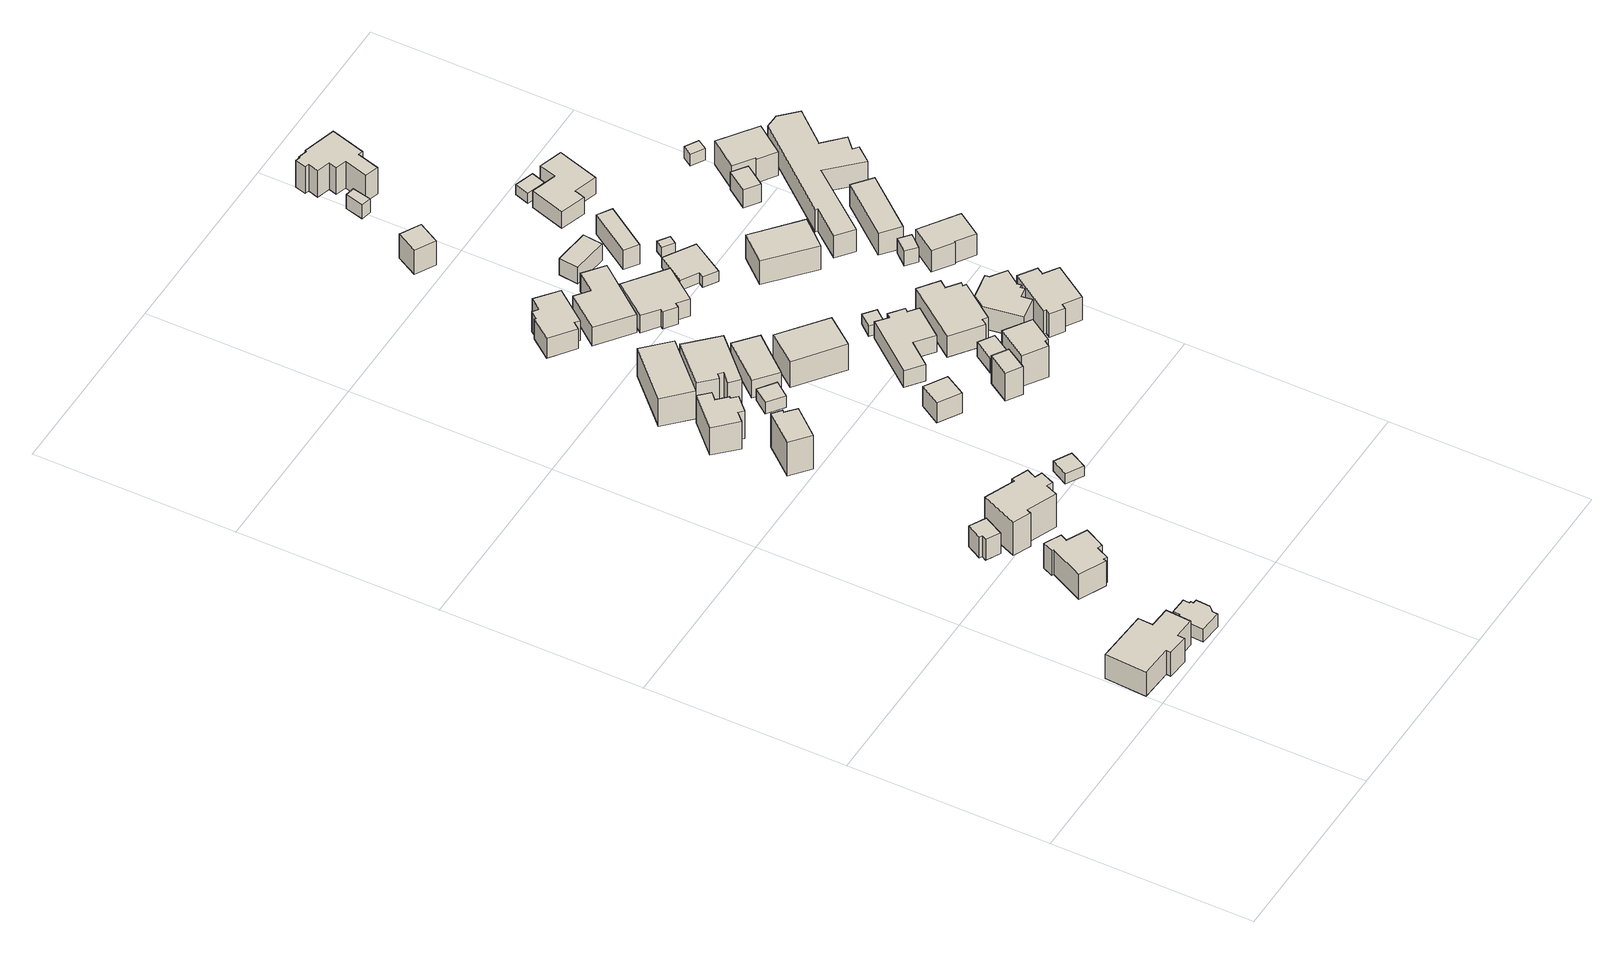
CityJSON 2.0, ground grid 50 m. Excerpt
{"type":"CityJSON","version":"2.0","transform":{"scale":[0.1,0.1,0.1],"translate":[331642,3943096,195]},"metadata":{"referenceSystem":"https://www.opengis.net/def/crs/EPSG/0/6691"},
"CityObjects":{
"building1":{"type":"Building","attributes":{"usage":"411","measuredHeight":8.9,"storeysAboveGround":1,"BuildingIDAttribute.prefecture":"14","BuildingIDAttribute.city":"14151","BuildingDetailAttribute.totalFloorArea":150.89,"BuildingDetailAttribute.buildingFootprintArea":150.89,"BuildingDetailAttribute.buildingStructureType":"601","BuildingDetailAttribute.buildingStructureOrgType":"1","BuildingDetailAttribute.orgUsage":"10","BuildingDetailAttribute.surveyYear":2015,"BuildingLandSlideRiskAttribute.description":"1","BuildingLandSlideRiskAttribute.areaType":"1"},"geometry":[{"type":"Solid","lod":"1","boundaries":[[[[0,1,2,3,4,5,6,7,8,9]],[[8,10,11,9]],[[7,12,10,8]],[[6,13,12,7]],[[5,14,13,6]],[[4,15,14,5]],[[3,16,15,4]],[[2,17,16,3]],[[1,18,17,2]],[[0,19,18,1]],[[9,11,19,0]],[[10,12,13,14,15,16,17,18,19,11]]]]}]},
"building2":{"type":"Building","attributes":{"usage":"411","measuredHeight":4.6,"storeysAboveGround":1,"BuildingIDAttribute.prefecture":"14","BuildingIDAttribute.city":"14151","BuildingDetailAttribute.totalFloorArea":25.59,"BuildingDetailAttribute.buildingFootprintArea":25.59,"BuildingDetailAttribute.buildingStructureType":"601","BuildingDetailAttribute.buildingStructureOrgType":"1","BuildingDetailAttribute.orgUsage":"10","BuildingDetailAttribute.surveyYear":2015,"BuildingLandSlideRiskAttribute.description":"1","BuildingLandSlideRiskAttribute.areaType":"1"},"geometry":[{"type":"Solid","lod":"1","boundaries":[[[[20,21,22,23,24,25,26,27,28,29,30,31]],[[30,32,33,31]],[[29,34,32,30]],[[28,35,34,29]],[[27,36,35,28]],[[26,37,36,27]],[[25,38,37,26]],[[24,39,38,25]],[[23,40,39,24]],[[22,41,40,23]],[[21,42,41,22]],[[20,43,42,21]],[[31,33,43,20]],[[32,34,35,36,37,38,39,40,41,42,43,33]]]]}]},
"building3":{"type":"Building","attributes":{"usage":"411","measuredHeight":8.6,"storeysAboveGround":1,"BuildingIDAttribute.prefecture":"14","BuildingIDAttribute.city":"14151","BuildingDetailAttribute.totalFloorArea":76.76,"BuildingDetailAttribute.buildingFootprintArea":76.76,"BuildingDetailAttribute.buildingStructureType":"601","BuildingDetailAttribute.buildingStructureOrgType":"1","BuildingDetailAttribute.orgUsage":"10","BuildingDetailAttribute.surveyYear":2015,"BuildingLandSlideRiskAttribute.description":"1","BuildingLandSlideRiskAttribute.areaType":"1"},"geometry":[{"type":"Solid","lod":"1","boundaries":[[[[44,45,46,47,48,49,50,51,52,53,54,55]],[[54,56,57,55]],[[53,58,56,54]],[[52,59,58,53]],[[51,60,59,52]],[[50,61,60,51]],[[49,62,61,50]],[[48,63,62,49]],[[47,64,63,48]],[[46,65,64,47]],[[45,66,65,46]],[[44,67,66,45]],[[55,57,67,44]],[[56,58,59,60,61,62,63,64,65,66,67,57]]]]}]},
"building4":{"type":"Building","attributes":{"usage":"411","measuredHeight":6.7,"storeysAboveGround":1,"BuildingIDAttribute.prefecture":"14","BuildingIDAttribute.city":"14151","BuildingDetailAttribute.totalFloorArea":28.53,"BuildingDetailAttribute.buildingFootprintArea":28.53,"BuildingDetailAttribute.buildingStructureType":"601","BuildingDetailAttribute.buildingStructureOrgType":"1","BuildingDetailAttribute.orgUsage":"10","BuildingDetailAttribute.surveyYear":2015,"BuildingLandSlideRiskAttribute.description":"1","BuildingLandSlideRiskAttribute.areaType":"1"},"geometry":[{"type":"Solid","lod":"1","boundaries":[[[[68,69,70,71,72,73]],[[72,74,75,73]],[[71,76,74,72]],[[70,77,76,71]],[[69,78,77,70]],[[68,79,78,69]],[[73,75,79,68]],[[74,76,77,78,79,75]]]]}]},
"building5":{"type":"Building","attributes":{"usage":"411","measuredHeight":10.5,"storeysAboveGround":1,"BuildingIDAttribute.prefecture":"14","BuildingIDAttribute.city":"14151","BuildingDetailAttribute.totalFloorArea":99.35,"BuildingDetailAttribute.buildingFootprintArea":99.35,"BuildingDetailAttribute.buildingStructureType":"601","BuildingDetailAttribute.buildingStructureOrgType":"1","BuildingDetailAttribute.orgUsage":"10","BuildingDetailAttribute.surveyYear":2015,"BuildingLandSlideRiskAttribute.description":"1","BuildingLandSlideRiskAttribute.areaType":"1"},"geometry":[{"type":"Solid","lod":"1","boundaries":[[[[80,81,82,83,84,85,86,87,88,89,90,91]],[[90,92,93,91]],[[89,94,92,90]],[[88,95,94,89]],[[87,96,95,88]],[[86,97,96,87]],[[85,98,97,86]],[[84,99,98,85]],[[83,100,99,84]],[[82,101,100,83]],[[81,102,101,82]],[[80,103,102,81]],[[91,93,103,80]],[[92,94,95,96,97,98,99,100,101,102,103,93]]]]}]},
"building6":{"type":"Building","attributes":{"usage":"411","measuredHeight":10.3,"storeysAboveGround":2,"BuildingIDAttribute.prefecture":"14","BuildingIDAttribute.city":"14151","BuildingDetailAttribute.totalFloorArea":100.38,"BuildingDetailAttribute.buildingFootprintArea":50.19,"BuildingDetailAttribute.buildingStructureType":"601","BuildingDetailAttribute.buildingStructureOrgType":"1","BuildingDetailAttribute.orgUsage":"10","BuildingDetailAttribute.surveyYear":2015,"BuildingLandSlideRiskAttribute.description":"1","BuildingLandSlideRiskAttribute.areaType":"1"},"geometry":[{"type":"Solid","lod":"1","boundaries":[[[[104,105,106,107,108,109]],[[108,110,111,109]],[[107,112,110,108]],[[106,113,112,107]],[[105,114,113,106]],[[104,115,114,105]],[[109,111,115,104]],[[110,112,113,114,115,111]]]]}]},
"building7":{"type":"Building","attributes":{"usage":"411","measuredHeight":9.1,"storeysAboveGround":2,"BuildingIDAttribute.prefecture":"14","BuildingIDAttribute.city":"14151","BuildingDetailAttribute.totalFloorArea":84.91,"BuildingDetailAttribute.buildingFootprintArea":42.45,"BuildingDetailAttribute.buildingStructureType":"601","BuildingDetailAttribute.buildingStructureOrgType":"1","BuildingDetailAttribute.orgUsage":"10","BuildingDetailAttribute.surveyYear":2015,"BuildingLandSlideRiskAttribute.description":"1","BuildingLandSlideRiskAttribute.areaType":"1"},"geometry":[{"type":"Solid","lod":"1","boundaries":[[[[116,117,118,119,120,121,122,123,124,125]],[[124,126,127,125]],[[123,128,126,124]],[[122,129,128,123]],[[121,130,129,122]],[[120,131,130,121]],[[119,132,131,120]],[[118,133,132,119]],[[117,134,133,118]],[[116,135,134,117]],[[125,127,135,116]],[[126,128,129,130,131,132,133,134,135,127]]]]}]},
"building8":{"type":"Building","attributes":{"usage":"411","measuredHeight":9.9,"storeysAboveGround":2,"BuildingIDAttribute.prefecture":"14","BuildingIDAttribute.city":"14151","BuildingDetailAttribute.totalFloorArea":236.12,"BuildingDetailAttribute.buildingFootprintArea":118.06,"BuildingDetailAttribute.buildingStructureType":"601","BuildingDetailAttribute.buildingStructureOrgType":"1","BuildingDetailAttribute.orgUsage":"10","BuildingDetailAttribute.surveyYear":2015,"BuildingLandSlideRiskAttribute.description":"1","BuildingLandSlideRiskAttribute.areaType":"1"},"geometry":[{"type":"Solid","lod":"1","boundaries":[[[[136,137,138,139]],[[138,140,141,139]],[[137,142,140,138]],[[136,143,142,137]],[[139,141,143,136]],[[140,142,143,141]]]]}]},
"building9":{"type":"Building","attributes":{"BuildingIDAttribute.prefecture":"14","BuildingIDAttribute.city":"14151","BuildingDetailAttribute.surveyYear":2015,"BuildingLandSlideRiskAttribute.description":"1","BuildingLandSlideRiskAttribute.areaType":"1"},"geometry":[{"type":"Solid","lod":"1","boundaries":[[[[144,145,146,147]],[[146,148,149,147]],[[145,150,148,146]],[[144,151,150,145]],[[147,149,151,144]],[[148,150,151,149]]]]}]},
"building10":{"type":"Building","attributes":{"measuredHeight":3.7,"BuildingIDAttribute.prefecture":"14","BuildingIDAttribute.city":"14151","BuildingDetailAttribute.surveyYear":2015,"BuildingLandSlideRiskAttribute.description":"1","BuildingLandSlideRiskAttribute.areaType":"1"},"geometry":[{"type":"Solid","lod":"1","boundaries":[[[[152,153,154,155]],[[154,156,157,155]],[[153,158,156,154]],[[152,159,158,153]],[[155,157,159,152]],[[156,158,159,157]]]]}]},
"building11":{"type":"Building","attributes":{"usage":"411","measuredHeight":8.9,"storeysAboveGround":2,"BuildingIDAttribute.prefecture":"14","BuildingIDAttribute.city":"14151","BuildingDetailAttribute.totalFloorArea":176.07,"BuildingDetailAttribute.buildingFootprintArea":88.04,"BuildingDetailAttribute.buildingStructureType":"601","BuildingDetailAttribute.buildingStructureOrgType":"1","BuildingDetailAttribute.orgUsage":"10","BuildingDetailAttribute.surveyYear":2015,"BuildingLandSlideRiskAttribute.description":"1","BuildingLandSlideRiskAttribute.areaType":"1"},"geometry":[{"type":"Solid","lod":"1","boundaries":[[[[160,161,162,163,164,165,166,167]],[[166,168,169,167]],[[165,170,168,166]],[[164,171,170,165]],[[163,172,171,164]],[[162,173,172,163]],[[161,174,173,162]],[[160,175,174,161]],[[167,169,175,160]],[[168,170,171,172,173,174,175,169]]]]}]},
"building12":{"type":"Building","attributes":{"usage":"411","measuredHeight":6.3,"storeysAboveGround":2,"BuildingIDAttribute.prefecture":"14","BuildingIDAttribute.city":"14151","BuildingDetailAttribute.totalFloorArea":149.15,"BuildingDetailAttribute.buildingFootprintArea":74.58,"BuildingDetailAttribute.buildingStructureType":"601","BuildingDetailAttribute.buildingStructureOrgType":"1","BuildingDetailAttribute.orgUsage":"10","BuildingDetailAttribute.surveyYear":2015,"BuildingLandSlideRiskAttribute.description":"1","BuildingLandSlideRiskAttribute.areaType":"1"},"geometry":[{"type":"Solid","lod":"1","boundaries":[[[[176,177,178,179]],[[178,180,181,179]],[[177,182,180,178]],[[176,183,182,177]],[[179,181,183,176]],[[180,182,183,181]]]]}]},
"building13":{"type":"Building","attributes":{"usage":"411","measuredHeight":8.3,"storeysAboveGround":2,"BuildingIDAttribute.prefecture":"14","BuildingIDAttribute.city":"14151","BuildingDetailAttribute.totalFloorArea":162.31,"BuildingDetailAttribute.buildingFootprintArea":81.16,"BuildingDetailAttribute.buildingStructureType":"601","BuildingDetailAttribute.buildingStructureOrgType":"1","BuildingDetailAttribute.orgUsage":"10","BuildingDetailAttribute.surveyYear":2015,"BuildingLandSlideRiskAttribute.description":"1","BuildingLandSlideRiskAttribute.areaType":"1"},"geometry":[{"type":"Solid","lod":"1","boundaries":[[[[184,185,186,187,188,189,190,191,192,193]],[[192,194,195,193]],[[191,196,194,192]],[[190,197,196,191]],[[189,198,197,190]],[[188,199,198,189]],[[187,200,199,188]],[[186,201,200,187]],[[185,202,201,186]],[[184,203,202,185]],[[193,195,203,184]],[[194,196,197,198,199,200,201,202,203,195]]]]}]},
"building14":{"type":"Building","attributes":{"usage":"411","measuredHeight":6.4,"storeysAboveGround":1,"BuildingIDAttribute.prefecture":"14","BuildingIDAttribute.city":"14151","BuildingDetailAttribute.totalFloorArea":27.42,"BuildingDetailAttribute.buildingFootprintArea":27.42,"BuildingDetailAttribute.buildingStructureType":"601","BuildingDetailAttribute.buildingStructureOrgType":"1","BuildingDetailAttribute.orgUsage":"10","BuildingDetailAttribute.surveyYear":2015,"BuildingLandSlideRiskAttribute.description":"1","BuildingLandSlideRiskAttribute.areaType":"1"},"geometry":[{"type":"Solid","lod":"1","boundaries":[[[[204,205,206,207]],[[206,208,209,207]],[[205,210,208,206]],[[204,211,210,205]],[[207,209,211,204]],[[208,210,211,209]]]]}]},
"building15":{"type":"Building","attributes":{"usage":"411","measuredHeight":8.8,"storeysAboveGround":2,"BuildingIDAttribute.prefecture":"14","BuildingIDAttribute.city":"14151","BuildingDetailAttribute.totalFloorArea":230.8,"BuildingDetailAttribute.buildingFootprintArea":115.4,"BuildingDetailAttribute.buildingStructureType":"601","BuildingDetailAttribute.buildingStructureOrgType":"1","BuildingDetailAttribute.orgUsage":"10","BuildingDetailAttribute.surveyYear":2015,"BuildingLandSlideRiskAttribute.description":"1","BuildingLandSlideRiskAttribute.areaType":"1"},"geometry":[{"type":"Solid","lod":"1","boundaries":[[[[212,213,214,215]],[[214,216,217,215]],[[213,218,216,214]],[[212,219,218,213]],[[215,217,219,212]],[[216,218,219,217]]]]}]},
"building16":{"type":"Building","attributes":{"usage":"411","measuredHeight":7.9,"storeysAboveGround":2,"BuildingIDAttribute.prefecture":"14","BuildingIDAttribute.city":"14151","BuildingDetailAttribute.totalFloorArea":243.13,"BuildingDetailAttribute.buildingFootprintArea":121.57,"BuildingDetailAttribute.buildingStructureType":"601","BuildingDetailAttribute.buildingStructureOrgType":"1","BuildingDetailAttribute.orgUsage":"10","BuildingDetailAttribute.surveyYear":2015,"BuildingLandSlideRiskAttribute.description":"1","BuildingLandSlideRiskAttribute.areaType":"1"},"geometry":[{"type":"Solid","lod":"1","boundaries":[[[[220,221,222,223,224,225]],[[224,226,227,225]],[[223,228,226,224]],[[222,229,228,223]],[[221,230,229,222]],[[220,231,230,221]],[[225,227,231,220]],[[226,228,229,230,231,227]]]]}]},
"building17":{"type":"Building","attributes":{"usage":"422","measuredHeight":7.9,"storeysAboveGround":1,"BuildingIDAttribute.prefecture":"14","BuildingIDAttribute.city":"14151","BuildingDetailAttribute.totalFloorArea":25.4,"BuildingDetailAttribute.buildingFootprintArea":25.4,"BuildingDetailAttribute.buildingStructureType":"601","BuildingDetailAttribute.buildingStructureOrgType":"1","BuildingDetailAttribute.orgUsage":"138","BuildingDetailAttribute.surveyYear":2015,"BuildingLandSlideRiskAttribute.description":"1","BuildingLandSlideRiskAttribute.areaType":"1"},"geometry":[{"type":"Solid","lod":"1","boundaries":[[[[232,233,234,235]],[[234,236,237,235]],[[233,238,236,234]],[[232,239,238,233]],[[235,237,239,232]],[[236,238,239,237]]]]}]},
"building18":{"type":"Building","attributes":{"usage":"411","measuredHeight":8.6,"storeysAboveGround":2,"BuildingIDAttribute.prefecture":"14","BuildingIDAttribute.city":"14151","BuildingDetailAttribute.totalFloorArea":36.1,"BuildingDetailAttribute.buildingFootprintArea":18.05,"BuildingDetailAttribute.buildingStructureType":"601","BuildingDetailAttribute.buildingStructureOrgType":"1","BuildingDetailAttribute.orgUsage":"10","BuildingDetailAttribute.surveyYear":2015,"BuildingLandSlideRiskAttribute.description":"1","BuildingLandSlideRiskAttribute.areaType":"1"},"geometry":[{"type":"Solid","lod":"1","boundaries":[[[[240,241,242,243]],[[242,244,245,243]],[[241,246,244,242]],[[240,247,246,241]],[[243,245,247,240]],[[244,246,247,245]]]]}]},
"building19":{"type":"Building","attributes":{"usage":"411","measuredHeight":6.2,"storeysAboveGround":1,"BuildingIDAttribute.prefecture":"14","BuildingIDAttribute.city":"14151","BuildingDetailAttribute.totalFloorArea":118.73,"BuildingDetailAttribute.buildingFootprintArea":118.73,"BuildingDetailAttribute.buildingStructureType":"601","BuildingDetailAttribute.buildingStructureOrgType":"1","BuildingDetailAttribute.orgUsage":"10","BuildingDetailAttribute.surveyYear":2015,"BuildingLandSlideRiskAttribute.description":"1","BuildingLandSlideRiskAttribute.areaType":"1"},"geometry":[{"type":"Solid","lod":"1","boundaries":[[[[248,249,250,251,252,253,254,255]],[[254,256,257,255]],[[253,258,256,254]],[[252,259,258,253]],[[251,260,259,252]],[[250,261,260,251]],[[249,262,261,250]],[[248,263,262,249]],[[255,257,263,248]],[[256,258,259,260,261,262,263,257]]]]}]},
"building20":{"type":"Building","attributes":{"usage":"411","measuredHeight":6.5,"storeysAboveGround":1,"BuildingIDAttribute.prefecture":"14","BuildingIDAttribute.city":"14151","BuildingDetailAttribute.totalFloorArea":113.06,"BuildingDetailAttribute.buildingFootprintArea":113.06,"BuildingDetailAttribute.buildingStructureType":"601","BuildingDetailAttribute.buildingStructureOrgType":"1","BuildingDetailAttribute.orgUsage":"10","BuildingDetailAttribute.surveyYear":2015,"BuildingLandSlideRiskAttribute.description":"1","BuildingLandSlideRiskAttribute.areaType":"1"},"geometry":[{"type":"Solid","lod":"1","boundaries":[[[[264,265,266,267,268,269,270,271,272,273]],[[272,274,275,273]],[[271,276,274,272]],[[270,277,276,271]],[[269,278,277,270]],[[268,279,278,269]],[[267,280,279,268]],[[266,281,280,267]],[[265,282,281,266]],[[264,283,282,265]],[[273,275,283,264]],[[274,276,277,278,279,280,281,282,283,275]]]]}]},
"building21":{"type":"Building","attributes":{"usage":"411","measuredHeight":5.5,"storeysAboveGround":2,"BuildingIDAttribute.prefecture":"14","BuildingIDAttribute.city":"14151","BuildingDetailAttribute.totalFloorArea":35.5,"BuildingDetailAttribute.buildingFootprintArea":17.75,"BuildingDetailAttribute.buildingStructureType":"601","BuildingDetailAttribute.buildingStructureOrgType":"1","BuildingDetailAttribute.orgUsage":"10","BuildingDetailAttribute.surveyYear":2015,"BuildingLandSlideRiskAttribute.description":"1","BuildingLandSlideRiskAttribute.areaType":"1"},"geometry":[{"type":"Solid","lod":"1","boundaries":[[[[284,285,286,287]],[[286,288,289,287]],[[285,290,288,286]],[[284,291,290,285]],[[287,289,291,284]],[[288,290,291,289]]]]}]},
"building22":{"type":"Building","attributes":{"usage":"411","measuredHeight":10.4,"storeysAboveGround":2,"BuildingIDAttribute.prefecture":"14","BuildingIDAttribute.city":"14151","BuildingDetailAttribute.totalFloorArea":86.15,"BuildingDetailAttribute.buildingFootprintArea":43.08,"BuildingDetailAttribute.buildingStructureType":"601","BuildingDetailAttribute.buildingStructureOrgType":"1","BuildingDetailAttribute.orgUsage":"10","BuildingDetailAttribute.surveyYear":2015,"BuildingLandSlideRiskAttribute.description":"1","BuildingLandSlideRiskAttribute.areaType":"1"},"geometry":[{"type":"Solid","lod":"1","boundaries":[[[[292,293,294,295,296,297]],[[296,298,299,297]],[[295,300,298,296]],[[294,301,300,295]],[[293,302,301,294]],[[292,303,302,293]],[[297,299,303,292]],[[298,300,301,302,303,299]]]]}]},
"building23":{"type":"Building","attributes":{"BuildingIDAttribute.prefecture":"14","BuildingIDAttribute.city":"14151","BuildingDetailAttribute.surveyYear":2015,"BuildingLandSlideRiskAttribute.description":"1","BuildingLandSlideRiskAttribute.areaType":"1"},"geometry":[{"type":"Solid","lod":"1","boundaries":[[[[304,305,306,307]],[[306,308,309,307]],[[305,310,308,306]],[[304,311,310,305]],[[307,309,311,304]],[[308,310,311,309]]]]}]},
"building24":{"type":"Building","attributes":{"measuredHeight":4.3,"BuildingIDAttribute.prefecture":"14","BuildingIDAttribute.city":"14151","BuildingDetailAttribute.surveyYear":2015,"BuildingLandSlideRiskAttribute.description":"1","BuildingLandSlideRiskAttribute.areaType":"1"},"geometry":[{"type":"Solid","lod":"1","boundaries":[[[[312,313,314,315]],[[314,316,317,315]],[[313,318,316,314]],[[312,319,318,313]],[[315,317,319,312]],[[316,318,319,317]]]]}]},
"building25":{"type":"Building","attributes":{"usage":"411","measuredHeight":5.4,"storeysAboveGround":1,"BuildingIDAttribute.prefecture":"14","BuildingIDAttribute.city":"14151","BuildingDetailAttribute.totalFloorArea":28.36,"BuildingDetailAttribute.buildingFootprintArea":28.36,"BuildingDetailAttribute.buildingStructureType":"601","BuildingDetailAttribute.buildingStructureOrgType":"1","BuildingDetailAttribute.orgUsage":"10","BuildingDetailAttribute.surveyYear":2015,"BuildingLandSlideRiskAttribute.description":"1","BuildingLandSlideRiskAttribute.areaType":"1"},"geometry":[{"type":"Solid","lod":"1","boundaries":[[[[320,321,322,323]],[[322,324,325,323]],[[321,326,324,322]],[[320,327,326,321]],[[323,325,327,320]],[[324,326,327,325]]]]}]},
"building26":{"type":"Building","attributes":{"usage":"411","measuredHeight":7.8,"storeysAboveGround":1,"BuildingIDAttribute.prefecture":"14","BuildingIDAttribute.city":"14151","BuildingDetailAttribute.totalFloorArea":105.65,"BuildingDetailAttribute.buildingFootprintArea":105.65,"BuildingDetailAttribute.buildingStructureType":"601","BuildingDetailAttribute.buildingStructureOrgType":"1","BuildingDetailAttribute.orgUsage":"10","BuildingDetailAttribute.surveyYear":2015,"BuildingLandSlideRiskAttribute.description":"1","BuildingLandSlideRiskAttribute.areaType":"1"},"geometry":[{"type":"Solid","lod":"1","boundaries":[[[[328,329,330,331,332,333,334,335,336,337]],[[336,338,339,337]],[[335,340,338,336]],[[334,341,340,335]],[[333,342,341,334]],[[332,343,342,333]],[[331,344,343,332]],[[330,345,344,331]],[[329,346,345,330]],[[328,347,346,329]],[[337,339,347,328]],[[338,340,341,342,343,344,345,346,347,339]]]]}]},
"building27":{"type":"Building","attributes":{"usage":"411","storeysAboveGround":2,"BuildingIDAttribute.prefecture":"14","BuildingIDAttribute.city":"14151","BuildingDetailAttribute.totalFloorArea":119.96,"BuildingDetailAttribute.buildingFootprintArea":59.98,"BuildingDetailAttribute.buildingStructureType":"601","BuildingDetailAttribute.buildingStructureOrgType":"1","BuildingDetailAttribute.orgUsage":"10","BuildingDetailAttribute.surveyYear":2015,"BuildingLandSlideRiskAttribute.description":"1","BuildingLandSlideRiskAttribute.areaType":"1"},"geometry":[{"type":"Solid","lod":"1","boundaries":[[[[348,349,350,351,352,353]],[[352,354,355,353]],[[351,356,354,352]],[[350,357,356,351]],[[349,358,357,350]],[[348,359,358,349]],[[353,355,359,348]],[[354,356,357,358,359,355]]]]}]},
"building28":{"type":"Building","attributes":{"measuredHeight":6.6,"BuildingIDAttribute.prefecture":"14","BuildingIDAttribute.city":"14151","BuildingDetailAttribute.surveyYear":2015,"BuildingLandSlideRiskAttribute.description":"1","BuildingLandSlideRiskAttribute.areaType":"1"},"geometry":[{"type":"Solid","lod":"1","boundaries":[[[[360,361,362,363]],[[362,364,365,363]],[[361,366,364,362]],[[360,367,366,361]],[[363,365,367,360]],[[364,366,367,365]]]]}]},
"building29":{"type":"Building","attributes":{"usage":"422","measuredHeight":8.9,"storeysAboveGround":1,"BuildingIDAttribute.prefecture":"14","BuildingIDAttribute.city":"14151","BuildingDetailAttribute.totalFloorArea":52.38,"BuildingDetailAttribute.buildingFootprintArea":52.38,"BuildingDetailAttribute.buildingStructureType":"601","BuildingDetailAttribute.buildingStructureOrgType":"1","BuildingDetailAttribute.orgUsage":"138","BuildingDetailAttribute.surveyYear":2015,"BuildingLandSlideRiskAttribute.description":"1","BuildingLandSlideRiskAttribute.areaType":"1"},"geometry":[{"type":"Solid","lod":"1","boundaries":[[[[368,369,370,371,372,373,374,375,376,377,378,379,380,381,382,383]],[[382,384,385,383]],[[381,386,384,382]],[[380,387,386,381]],[[379,388,387,380]],[[378,389,388,379]],[[377,390,389,378]],[[376,391,390,377]],[[375,392,391,376]],[[374,393,392,375]],[[373,394,393,374]],[[372,395,394,373]],[[371,396,395,372]],[[370,397,396,371]],[[369,398,397,370]],[[368,399,398,369]],[[383,385,399,368]],[[384,386,387,388,389,390,391,392,393,394,395,396,397,398,399,385]]]]}]},
"building30":{"type":"Building","attributes":{"BuildingIDAttribute.prefecture":"14","BuildingIDAttribute.city":"14151","BuildingDetailAttribute.surveyYear":2015,"BuildingLandSlideRiskAttribute.description":"1","BuildingLandSlideRiskAttribute.areaType":"1"},"geometry":[{"type":"Solid","lod":"1","boundaries":[[[[400,401,402,403]],[[402,404,405,403]],[[401,406,404,402]],[[400,407,406,401]],[[403,405,407,400]],[[404,406,407,405]]]]}]},
"building31":{"type":"Building","attributes":{"usage":"411","measuredHeight":7.6,"storeysAboveGround":1,"BuildingIDAttribute.prefecture":"14","BuildingIDAttribute.city":"14151","BuildingDetailAttribute.totalFloorArea":99.19,"BuildingDetailAttribute.buildingFootprintArea":99.19,"BuildingDetailAttribute.buildingStructureType":"601","BuildingDetailAttribute.buildingStructureOrgType":"1","BuildingDetailAttribute.orgUsage":"10","BuildingDetailAttribute.surveyYear":2015,"BuildingLandSlideRiskAttribute.description":"1","BuildingLandSlideRiskAttribute.areaType":"1"},"geometry":[{"type":"Solid","lod":"1","boundaries":[[[[408,409,410,411,412,413,414,415,416,417,418,419]],[[418,420,421,419]],[[417,422,420,418]],[[416,423,422,417]],[[415,424,423,416]],[[414,425,424,415]],[[413,426,425,414]],[[412,427,426,413]],[[411,428,427,412]],[[410,429,428,411]],[[409,430,429,410]],[[408,431,430,409]],[[419,421,431,408]],[[420,422,423,424,425,426,427,428,429,430,431,421]]]]}]},
"building32":{"type":"Building","attributes":{"usage":"411","measuredHeight":8.1,"storeysAboveGround":2,"BuildingIDAttribute.prefecture":"14","BuildingIDAttribute.city":"14151","BuildingDetailAttribute.totalFloorArea":200.69,"BuildingDetailAttribute.buildingFootprintArea":100.35,"BuildingDetailAttribute.buildingStructureType":"601","BuildingDetailAttribute.buildingStructureOrgType":"1","BuildingDetailAttribute.orgUsage":"10","BuildingDetailAttribute.surveyYear":2015,"BuildingLandSlideRiskAttribute.description":"1","BuildingLandSlideRiskAttribute.areaType":"1"},"geometry":[{"type":"Solid","lod":"1","boundaries":[[[[432,433,434,435]],[[434,436,437,435]],[[433,438,436,434]],[[432,439,438,433]],[[435,437,439,432]],[[436,438,439,437]]]]}]},
"building33":{"type":"Building","attributes":{"usage":"411","measuredHeight":7.9,"storeysAboveGround":1,"BuildingIDAttribute.prefecture":"14","BuildingIDAttribute.city":"14151","BuildingDetailAttribute.totalFloorArea":77.23,"BuildingDetailAttribute.buildingFootprintArea":77.23,"BuildingDetailAttribute.buildingStructureType":"601","BuildingDetailAttribute.buildingStructureOrgType":"1","BuildingDetailAttribute.orgUsage":"10","BuildingDetailAttribute.surveyYear":2015,"BuildingLandSlideRiskAttribute.description":"1","BuildingLandSlideRiskAttribute.areaType":"1"},"geometry":[{"type":"Solid","lod":"1","boundaries":[[[[440,441,442,443,444,445,446,447,448,449]],[[448,450,451,449]],[[447,452,450,448]],[[446,453,452,447]],[[445,454,453,446]],[[444,455,454,445]],[[443,456,455,444]],[[442,457,456,443]],[[441,458,457,442]],[[440,459,458,441]],[[449,451,459,440]],[[450,452,453,454,455,456,457,458,459,451]]]]}]},
"building34":{"type":"Building","attributes":{"BuildingIDAttribute.prefecture":"14","BuildingIDAttribute.city":"14151","BuildingDetailAttribute.surveyYear":2015,"BuildingLandSlideRiskAttribute.description":"1","BuildingLandSlideRiskAttribute.areaType":"1"},"geometry":[{"type":"Solid","lod":"1","boundaries":[[[[460,461,462,463]],[[462,464,465,463]],[[461,466,464,462]],[[460,467,466,461]],[[463,465,467,460]],[[464,466,467,465]]]]}]},
"building35":{"type":"Building","attributes":{"usage":"411","measuredHeight":7.9,"storeysAboveGround":2,"BuildingIDAttribute.prefecture":"14","BuildingIDAttribute.city":"14151","BuildingDetailAttribute.totalFloorArea":233.07,"BuildingDetailAttribute.buildingFootprintArea":116.54,"BuildingDetailAttribute.buildingStructureType":"601","BuildingDetailAttribute.buildingStructureOrgType":"1","BuildingDetailAttribute.orgUsage":"10","BuildingDetailAttribute.surveyYear":2015,"BuildingLandSlideRiskAttribute.description":"1","BuildingLandSlideRiskAttribute.areaType":"1"},"geometry":[{"type":"Solid","lod":"1","boundaries":[[[[468,469,470,471,472,473,474,475]],[[474,476,477,475]],[[473,478,476,474]],[[472,479,478,473]],[[471,480,479,472]],[[470,481,480,471]],[[469,482,481,470]],[[468,483,482,469]],[[475,477,483,468]],[[476,478,479,480,481,482,483,477]]]]}]},
"building36":{"type":"Building","attributes":{"usage":"411","measuredHeight":4.8,"storeysAboveGround":2,"BuildingIDAttribute.prefecture":"14","BuildingIDAttribute.city":"14151","BuildingDetailAttribute.totalFloorArea":23.55,"BuildingDetailAttribute.buildingFootprintArea":11.78,"BuildingDetailAttribute.buildingStructureType":"601","BuildingDetailAttribute.buildingStructureOrgType":"1","BuildingDetailAttribute.orgUsage":"10","BuildingDetailAttribute.surveyYear":2015,"BuildingLandSlideRiskAttribute.description":"1","BuildingLandSlideRiskAttribute.areaType":"1"},"geometry":[{"type":"Solid","lod":"1","boundaries":[[[[484,485,486,487]],[[486,488,489,487]],[[485,490,488,486]],[[484,491,490,485]],[[487,489,491,484]],[[488,490,491,489]]]]}]},
"building37":{"type":"Building","attributes":{"usage":"411","measuredHeight":7.8,"storeysAboveGround":2,"BuildingIDAttribute.prefecture":"14","BuildingIDAttribute.city":"14151","BuildingDetailAttribute.totalFloorArea":133.68,"BuildingDetailAttribute.buildingFootprintArea":66.84,"BuildingDetailAttribute.buildingStructureType":"601","BuildingDetailAttribute.buildingStructureOrgType":"1","BuildingDetailAttribute.orgUsage":"10","BuildingDetailAttribute.surveyYear":2015},"geometry":[{"type":"Solid","lod":"1","boundaries":[[[[492,493,494,495,496,497]],[[496,498,499,497]],[[495,500,498,496]],[[494,501,500,495]],[[493,502,501,494]],[[492,503,502,493]],[[497,499,503,492]],[[498,500,501,502,503,499]]]]}]},
"building38":{"type":"Building","attributes":{"measuredHeight":6.7,"BuildingIDAttribute.prefecture":"14","BuildingIDAttribute.city":"14151","BuildingDetailAttribute.surveyYear":2015,"BuildingLandSlideRiskAttribute.description":"1","BuildingLandSlideRiskAttribute.areaType":"1"},"geometry":[{"type":"Solid","lod":"1","boundaries":[[[[504,505,506,507]],[[506,508,509,507]],[[505,510,508,506]],[[504,511,510,505]],[[507,509,511,504]],[[508,510,511,509]]]]}]},
"building39":{"type":"Building","attributes":{"measuredHeight":5.6,"BuildingIDAttribute.prefecture":"14","BuildingIDAttribute.city":"14151","BuildingDetailAttribute.surveyYear":2015,"BuildingLandSlideRiskAttribute.description":"1","BuildingLandSlideRiskAttribute.areaType":"1"},"geometry":[{"type":"Solid","lod":"1","boundaries":[[[[512,513,514,515]],[[514,516,517,515]],[[513,518,516,514]],[[512,519,518,513]],[[515,517,519,512]],[[516,518,519,517]]]]}]},
"building40":{"type":"Building","attributes":{"measuredHeight":8,"BuildingIDAttribute.prefecture":"14","BuildingIDAttribute.city":"14151","BuildingDetailAttribute.surveyYear":2015,"BuildingLandSlideRiskAttribute.description":"1","BuildingLandSlideRiskAttribute.areaType":"1"},"geometry":[{"type":"Solid","lod":"1","boundaries":[[[[520,521,522,523,524,525,526,527,528,529,530,531,532]],[[531,533,534,532]],[[530,535,533,531]],[[529,536,535,530]],[[528,537,536,529]],[[527,538,537,528]],[[526,539,538,527]],[[525,540,539,526]],[[524,541,540,525]],[[523,542,541,524]],[[522,543,542,523]],[[521,544,543,522]],[[520,545,544,521]],[[532,534,545,520]],[[533,535,536,537,538,539,540,541,542,543,544,545,534]]]]}]},
"building41":{"type":"Building","attributes":{"measuredHeight":3.9,"BuildingIDAttribute.prefecture":"14","BuildingIDAttribute.city":"14151","BuildingDetailAttribute.surveyYear":2015},"geometry":[{"type":"Solid","lod":"1","boundaries":[[[[546,547,548,549]],[[548,550,551,549]],[[547,552,550,548]],[[546,553,552,547]],[[549,551,553,546]],[[550,552,553,551]]]]}]},
"building42":{"type":"Building","attributes":{"usage":"411","measuredHeight":8.2,"storeysAboveGround":2,"BuildingIDAttribute.prefecture":"14","BuildingIDAttribute.city":"14151","BuildingDetailAttribute.totalFloorArea":135.14,"BuildingDetailAttribute.buildingFootprintArea":67.57,"BuildingDetailAttribute.buildingStructureType":"601","BuildingDetailAttribute.buildingStructureOrgType":"1","BuildingDetailAttribute.orgUsage":"10","BuildingDetailAttribute.surveyYear":2015},"geometry":[{"type":"Solid","lod":"1","boundaries":[[[[554,555,556,557,558,559]],[[558,560,561,559]],[[557,562,560,558]],[[556,563,562,557]],[[555,564,563,556]],[[554,565,564,555]],[[559,561,565,554]],[[560,562,563,564,565,561]]]]}]}
},
"vertices":[
[141,138,8],[139,101,8],[192,98,8],[188,35,8],[136,38,8],[135,21,8],[82,25,8],[83,37,8],[2,42,8],[8,146,8],[2,42,79],[8,146,79],[83,37,79],[82,25,79],[135,21,79],[136,38,79],[188,35,79],[192,98,79],[139,101,79],[141,138,79],
[201,77,21],[213,76,21],[215,93,21],[256,91,21],[255,75,21],[260,75,21],[259,68,21],[269,67,21],[267,32,21],[255,19,21],[254,5,21],[197,9,21],[254,5,59],[197,9,59],[255,19,59],[267,32,59],[269,67,59],[259,68,59],[260,75,59],[255,75,59],[256,91,59],[215,93,59],[213,76,59],[201,77,59],
[244,283,68],[233,289,68],[217,256,68],[209,260,68],[206,253,68],[141,284,68],[182,368,68],[177,371,68],[189,397,68],[230,377,68],[221,359,68],[270,335,68],[221,359,142],[270,335,142],[230,377,142],[189,397,142],[177,371,142],[182,368,142],[141,284,142],[206,253,142],[209,260,142],[217,256,142],[233,289,142],[244,283,142],
[139,554,102],[179,532,102],[153,483,102],[119,501,102],[125,513,102],[119,517,102],[125,513,163],[119,517,163],[119,501,163],[153,483,163],[179,532,163],[139,554,163],
[215,452,95],[210,441,95],[167,459,95],[206,551,95],[280,520,95],[283,528,95],[324,511,95],[313,487,95],[331,480,95],[316,445,95],[301,451,95],[289,421,95],[301,451,194],[289,421,194],[316,445,194],[331,480,194],[313,487,194],[324,511,194],[283,528,194],[280,520,194],[206,551,194],[167,459,194],[210,441,194],[215,452,194],
[133,1036,179],[154,1019,179],[150,1014,179],[175,992,179],[117,923,179],[71,962,179],[117,923,279],[71,962,279],[175,992,279],[150,1014,279],[154,1019,279],[133,1036,279],
[115,1210,186],[140,1185,186],[123,1169,186],[147,1145,186],[144,1142,186],[157,1129,186],[123,1095,186],[112,1106,186],[91,1085,186],[41,1136,186],[91,1085,267],[41,1136,267],[112,1106,267],[123,1095,267],[157,1129,267],[144,1142,267],[147,1145,267],[123,1169,267],[140,1185,267],[115,1210,267],
[100,1202,214],[40,1261,214],[155,1377,214],[215,1318,214],[155,1377,296],[215,1318,296],[40,1261,296],[100,1202,296],
[389,484,149],[430,461,149],[408,419,149],[366,442,149],[408,419,179],[366,442,179],[430,461,179],[389,484,179],
[254,1087,213],[226,1050,213],[186,1080,213],[214,1117,213],[186,1080,247],[214,1117,247],[226,1050,247],[254,1087,247],
[211,1303,218],[280,1234,218],[179,1133,218],[156,1155,218],[179,1178,218],[169,1187,218],[159,1177,218],[122,1214,218],[159,1177,296],[122,1214,296],[169,1187,296],[179,1178,296],[156,1155,296],[179,1133,296],[280,1234,296],[211,1303,296],
[293,1223,216],[345,1179,216],[265,1084,216],[213,1128,216],[265,1084,268],[213,1128,268],[345,1179,268],[293,1223,268],
[170,1525,238],[159,1534,238],[146,1517,238],[87,1562,238],[127,1614,238],[131,1611,238],[145,1630,238],[158,1621,238],[180,1649,238],[233,1607,238],[180,1649,297],[233,1607,297],[158,1621,297],[145,1630,297],[131,1611,297],[127,1614,297],[87,1562,297],[146,1517,297],[159,1534,297],[170,1525,297],
[448,776,187],[418,724,187],[364,757,187],[395,808,187],[364,757,246],[395,808,246],[418,724,246],[448,776,246],
[447,1061,214],[392,989,214],[283,1072,214],[339,1145,214],[283,1072,290],[339,1145,290],[392,989,290],[447,1061,290],
[254,1433,234],[172,1497,234],[238,1581,234],[272,1555,234],[308,1601,234],[357,1563,234],[308,1601,288],[357,1563,288],[272,1555,288],[238,1581,288],[172,1497,288],[254,1433,288],
[144,1956,306],[194,1929,306],[164,1875,306],[115,1902,306],[164,1875,377],[115,1902,377],[194,1929,377],[144,1956,377],
[540,642,178],[503,665,178],[537,718,178],[573,695,178],[537,718,260],[573,695,260],[503,665,260],[540,642,260],
[422,1443,230],[359,1359,230],[331,1380,230],[324,1370,230],[295,1392,230],[300,1399,230],[261,1428,230],[326,1515,230],[261,1428,281],[326,1515,281],[300,1399,281],[295,1392,281],[324,1370,281],[331,1380,281],[359,1359,281],[422,1443,281],
[511,992,208],[539,969,208],[547,979,208],[580,953,208],[573,945,208],[596,927,208],[538,853,208],[494,888,208],[448,830,208],[407,862,208],[448,830,256],[407,862,256],[494,888,256],[538,853,256],[596,927,256],[573,945,256],[580,953,256],[547,979,256],[539,969,256],[511,992,256],
[577,699,204],[540,722,204],[571,772,204],[608,749,204],[571,772,247],[608,749,247],[540,722,247],[577,699,247],
[607,731,178],[670,690,178],[631,630,178],[623,634,178],[614,620,178],[559,656,178],[614,620,270],[559,656,270],[623,634,270],[631,630,270],[670,690,270],[607,731,270],
[531,1033,213],[559,1011,213],[533,979,213],[505,1002,213],[533,979,243],[505,1002,243],[559,1011,243],[531,1033,243],
[207,2121,324],[231,2116,324],[221,2069,324],[196,2075,324],[221,2069,365],[196,2075,365],[231,2116,365],[207,2121,365],
[410,1650,245],[405,1601,245],[315,1611,245],[321,1660,245],[315,1611,294],[321,1660,294],[405,1601,294],[410,1650,294],
[633,957,207],[680,922,207],[666,903,207],[696,880,207],[690,873,207],[697,868,207],[629,777,207],[618,785,207],[608,771,207],[535,826,207],[608,771,269],[535,826,269],[618,785,269],[629,777,269],[697,868,269],[690,873,269],[696,880,269],[666,903,269],[680,922,269],[633,957,269],
[534,1441,230],[483,1358,230],[450,1379,230],[458,1392,230],[418,1417,230],[461,1486,230],[418,1417,260],[461,1486,260],[458,1392,260],[450,1379,260],[483,1358,260],[534,1441,260],
[473,1654,242],[507,1632,242],[437,1527,242],[404,1549,242],[437,1527,299],[404,1549,299],[507,1632,299],[473,1654,299],
[235,2228,303],[224,2231,303],[232,2259,303],[244,2255,303],[245,2258,303],[268,2252,303],[269,2256,303],[351,2232,303],[326,2146,303],[314,2149,303],[298,2094,303],[264,2104,303],[281,2163,303],[254,2171,303],[261,2192,303],[227,2202,303],[261,2192,382],[227,2202,382],[254,2171,382],[281,2163,382],[264,2104,382],[298,2094,382],[314,2149,382],[326,2146,382],[351,2232,382],[269,2256,382],[268,2252,382],[245,2258,382],[244,2255,382],[232,2259,382],[224,2231,382],[235,2228,382],
[519,1497,239],[506,1478,239],[480,1496,239],[492,1515,239],[480,1496,269],[492,1515,269],[506,1478,269],[519,1497,269],
[655,806,202],[677,836,202],[742,848,202],[744,837,202],[780,812,202],[753,775,202],[755,764,202],[747,763,202],[749,752,202],[723,748,202],[727,720,202],[670,711,202],[727,720,267],[670,711,267],[723,748,267],[749,752,267],[747,763,267],[755,764,267],[753,775,267],[780,812,267],[744,837,267],[742,848,267],[677,836,267],[655,806,267],
[522,1279,224],[579,1345,224],[685,1254,224],[627,1187,224],[685,1254,294],[627,1187,294],[579,1345,294],[522,1279,294],
[773,786,200],[815,758,200],[805,741,200],[840,718,200],[783,631,200],[742,658,200],[734,646,200],[702,667,200],[710,679,200],[705,682,200],[710,679,269],[705,682,269],[702,667,269],[734,646,269],[742,658,269],[783,631,269],[840,718,269],[805,741,269],[815,758,269],[773,786,269],
[508,1799,268],[461,1815,268],[473,1851,268],[520,1836,268],[473,1851,298],[520,1836,298],[461,1815,298],[508,1799,298],
[564,1705,261],[506,1723,261],[498,1697,261],[435,1717,261],[462,1804,261],[525,1784,261],[538,1827,261],[596,1809,261],[538,1827,310],[596,1809,310],[525,1784,310],[462,1804,310],[435,1717,310],[498,1697,310],[506,1723,310],[564,1705,310],
[756,1071,218],[782,1049,218],[754,1017,218],[729,1038,218],[754,1017,262],[729,1038,262],[782,1049,262],[756,1071,262],
[880,982,211],[840,922,211],[796,952,211],[794,949,211],[746,982,211],[789,1044,211],[746,982,274],[789,1044,274],[794,949,274],[796,952,274],[840,922,274],[880,982,274],
[774,1066,220],[729,1103,220],[833,1230,220],[878,1193,220],[833,1230,284],[878,1193,284],[729,1103,284],[774,1066,284],
[770,1444,240],[734,1393,240],[699,1417,240],[735,1469,240],[699,1417,293],[735,1469,293],[734,1393,293],[770,1444,293],
[902,1470,224],[938,1469,224],[978,1429,224],[909,1348,224],[956,1303,224],[928,1277,224],[941,1267,224],[910,1228,224],[837,1303,224],[713,1147,224],[672,1180,224],[728,1251,224],[723,1254,224],[728,1251,289],[723,1254,289],[672,1180,289],[713,1147,289],[837,1303,289],[910,1228,289],[941,1267,289],[928,1277,289],[956,1303,289],[909,1348,289],[978,1429,289],[938,1469,289],[902,1470,289],
[798,1581,247],[783,1557,247],[751,1576,247],[766,1600,247],[751,1576,282],[766,1600,282],[783,1557,282],[798,1581,282],
[880,1475,236],[827,1402,236],[784,1432,236],[787,1436,236],[741,1469,236],[791,1539,236],[741,1469,306],[791,1539,306],[787,1436,306],[784,1432,306],[827,1402,306],[880,1475,306]
]}
